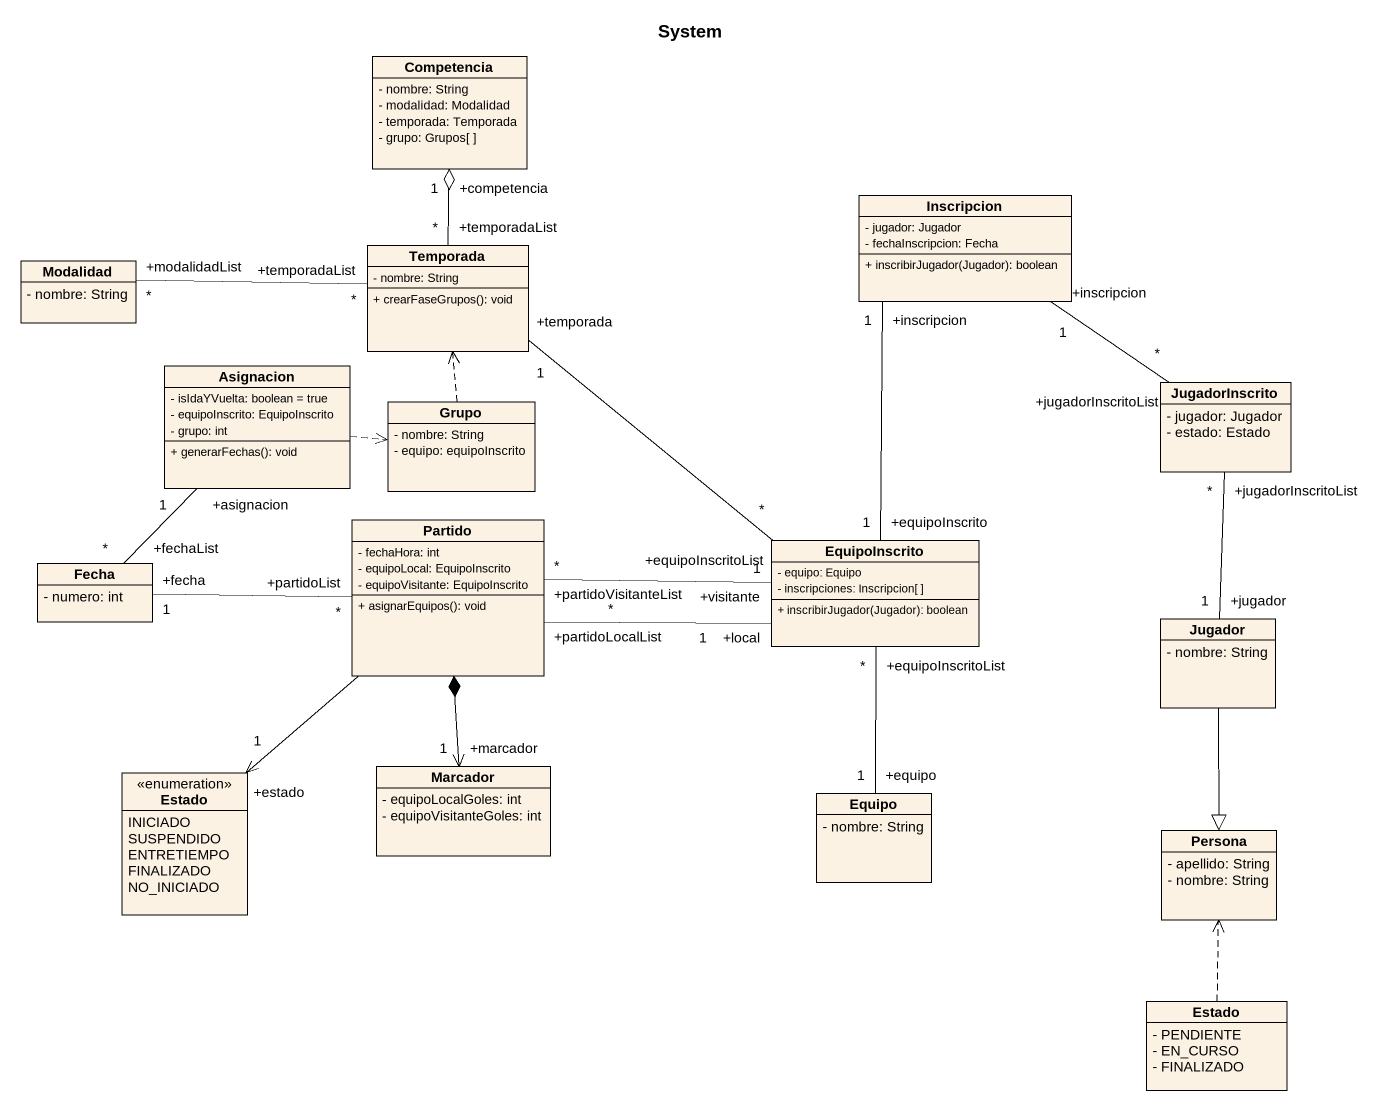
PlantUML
@startuml
title System
hide circle
hide empty members
skinparam classAttributeIconSize 0
class Competencia {
  - nombre: String
  - modalidad: Modalidad
  - temporada: Temporada
  - grupo: Grupos[ ]
}
class Inscripcion {
  - jugador: Jugador
  - fechaInscripcion: Fecha
  + inscribirJugador(Jugador): boolean
}
class Modalidad {
  - nombre: String
}
class Temporada {
  - nombre: String
  + crearFaseGrupos(): void
}
class Asignacion {
  - isIdaYVuelta: boolean = true
  - equipoInscrito: EquipoInscrito
  - grupo: int
  + generarFechas(): void
}
class Grupo {
  - nombre: String
  - equipo: equipoInscrito
}
class JugadorInscrito {
  - jugador: Jugador
  - estado: Estado
}
class Partido {
  - fechaHora: int
  - equipoLocal: EquipoInscrito
  - equipoVisitante: EquipoInscrito
  + asignarEquipos(): void
}
class Fecha {
  - numero: int
}
class EquipoInscrito {
  - equipo: Equipo
  - inscripciones: Inscripcion[ ]
  + inscribirJugador(Jugador): boolean
}
class Jugador {
  - nombre: String
}
enum Estado {
  INICIADO
  SUSPENDIDO
  ENTRETIEMPO
  FINALIZADO
  NO_INICIADO
}
class Marcador {
  - equipoLocalGoles: int
  - equipoVisitanteGoles: int
}
class Equipo {
  - nombre: String
}
class Persona {
  - apellido: String
  - nombre: String
}
class "Estado" as Estado_2 {
  - PENDIENTE
  - EN_CURSO
  - FINALIZADO
}
Temporada "+temporadaList\n*" -up-o "+competencia\n1" Competencia
Temporada "+temporadaList\n*" -left- "+modalidadList\n*" Modalidad
Temporada "+temporada\n1" -- "+equipoInscritoList\n*" EquipoInscrito
Asignacion .right.> Grupo
Grupo .up.> Temporada
JugadorInscrito "+jugadorInscritoList\n*" -up- "+inscripcion\n1" Inscripcion
JugadorInscrito "+jugadorInscritoList\n*" -- "+jugador\n1" Jugador
Partido "+partidoVisitanteList\n*" -right- "+visitante\n1" EquipoInscrito
Partido "+partidoLocalList\n*" -right- "+local\n1" EquipoInscrito
Fecha "+fechaList\n*" -up- "+asignacion\n1" Asignacion
Fecha "+fecha\n1" -right- "+partidoList\n*" Partido
EquipoInscrito "+equipoInscrito\n1" -up- "+inscripcion\n1" Inscripcion
Jugador --|> Persona
Estado "+estado\n1" <-up- Partido
Marcador "+marcador\n1" <-up-* Partido
Equipo "+equipo\n1" -up- "+equipoInscritoList\n*" EquipoInscrito
Estado_2 .up.> Persona
@enduml
